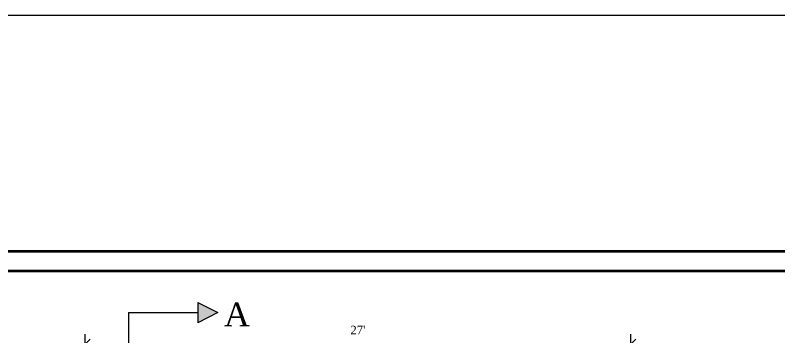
# Model space of a CAD drawing. Header units: inches. Extents: x 40927 to 78083, y -14649 to -3084.
# Drawn here: x 42481.6 to 42934.4, y -4805.1 to -4614.8 of the extents above; entities that cross this region are included whole.
import ezdxf

# ---------------------------------------------------------------- set-up
doc = ezdxf.new("R2010")
doc.units = ezdxf.units.IN
doc.header["$MEASUREMENT"] = 0
doc.layers.add('door', color=3, linetype='Continuous', lineweight=13)
doc.layers.add('steps', color=253, linetype='Continuous', lineweight=20)
doc.layers.add('Normal Wall', color=7, linetype='Continuous', lineweight=35, true_color=0xffaf89)
doc.styles.get("Standard").update_dxf_attribs({"font": 'times.ttf'})
doc.dimstyles.new('Copy of Standard', dxfattribs={"dimtxt": 5, "dimasz": 6, "dimexe": 6, "dimexo": 12, "dimgap": 6, "dimtad": 1, "dimdec": 0, "dimzin": 0, "dimdsep": 46, "dimlunit": 3, "dimtxsty": 'Standard', "dimblk": 'OBLIQUE', "dimcen": 0.09, "dimdle": 6, "dimclrd": 256, "dimclre": 256, "dimclrt": 256, "dimadec": 0, "dimazin": 0, "dimtfac": 1, "dimtdec": 0, "dimtix": 1, "dimtmove": 2, "dimatfit": 3, "dimfxl": 6, "dimfxlon": 1, "dimtolj": 1, "dimtzin": 0, "dimlwd": 13, "dimlwe": 13, "dimarcsym": 0})

# ---------------------------------------------------------------- blocks, each defined once
blk = doc.blocks.new('_Oblique')
at = {"color": 0, "linetype": 'ByBlock', "lineweight": -2}
blk.add_line((-0.5, -0.5), (0.5, 0.5), dxfattribs=at)
blk = doc.blocks.new('*D1457')
at = {"layer": 'Defpoints', "color": 0, "ltscale": 0.5, "transparency": 16777216}
for p in [(42847.08, -4810.21), (42523.08, -4857.62), (42847.08, -4857.62)]:
    blk.add_point(p, dxfattribs=at)
at = {"layer": 'steps', "lineweight": 13, "ltscale": 0.5, "transparency": 16777216}
for p, q in [((42523.08, -4816.21), (42523.08, -4804.21)), ((42847.08, -4816.21), (42847.08, -4804.21)), ((42517.08, -4810.21), (42853.08, -4810.21))]:
    blk.add_line(p, q, dxfattribs=at)
at = {"layer": 'steps', "lineweight": 13, "ltscale": 0.5, "transparency": 16777216, "xscale": 6, "yscale": 6, "zscale": 6, "rotation": 180}
blk.add_blockref('_Oblique', (42523.08, -4810.21), dxfattribs=at)
at = {"layer": 'steps', "lineweight": 13, "ltscale": 0.5, "transparency": 16777216, "xscale": 6, "yscale": 6, "zscale": 6}
blk.add_blockref('_Oblique', (42847.08, -4810.21), dxfattribs=at)
at = {"layer": 'steps', "ltscale": 0.5, "transparency": 16777216, "insert": (42685.08, -4801.66), "char_height": 5, "attachment_point": 5}
blk.add_mtext("\\A1;27'", dxfattribs=at)

msp = doc.modelspace()

# ---------------------------------------------------------------- hatches: boundary and pattern name
at = {"linetype": 'ByBlock', "lineweight": 5}
msp.add_hatch(color=7, dxfattribs=at).paths.add_polyline_path([(42602, -4791.35), (42590, -4785.35), (42590, -4797.35)])

# ---------------------------------------------------------------- linework, layer by layer
at = {"color": 7, "linetype": 'ByBlock', "lineweight": 5}
for p, q in [((42590, -4785.35), (42590, -4797.35)), ((42590, -4785.35), (42602, -4791.35)), ((42548.83, -4791.35), (42548.83, -5067.62)), ((42548.83, -4791.35), (42590, -4791.35)), ((42602, -4791.35), (42590, -4797.35))]:
    msp.add_line(p, q, dxfattribs=at)
at = {"layer": 'door', "color": 3, "ltscale": 0.5}
msp.add_lwpolyline([(40927.08, -4614.8), (45011.86, -4614.8), (45011.86, -5752.51), (40927.08, -5752.51)], close=True, dxfattribs=at)
at = {"layer": 'Normal Wall'}
for points in [[(42442.99, -4754.78), (43501, -4754.78), (43501, -5505.31), (42442.99, -5505.31)], [(42442.99, -4754.78), (43501, -4754.78), (43501, -5505.31), (42442.99, -5505.31)], [(43489.09, -4766.69), (42466.81, -4766.69), (42466.81, -5493.41), (43489.09, -5493.41)], [(43489.09, -4766.69), (42466.81, -4766.69), (42466.81, -5493.41), (43489.09, -5493.41)]]:
    msp.add_lwpolyline(points, close=True, dxfattribs=at)

# ---------------------------------------------------------------- texts
at = {"color": 7, "linetype": 'ByBlock', "lineweight": 5, "insert": (42605.62, -4785.45), "char_height": 14, "width": 26.5803, "attachment_point": 1}
msp.add_mtext('A', dxfattribs=at)

# ---------------------------------------------------------------- dimensions: what is measured, and where the dimension line sits
at = {"layer": 'steps', "ltscale": 0.5}
dim = msp.add_linear_dim(base=(42847.08, -4810.21), p1=(42523.08, -4857.62), p2=(42847.08, -4857.62), dimstyle='Copy of Standard', dxfattribs=at)
dim.commit()
dim.dimension.update_dxf_attribs({"geometry": '*D1457', "text_midpoint": (42685.08, -4801.66)})

doc.saveas('drawing.dxf')
